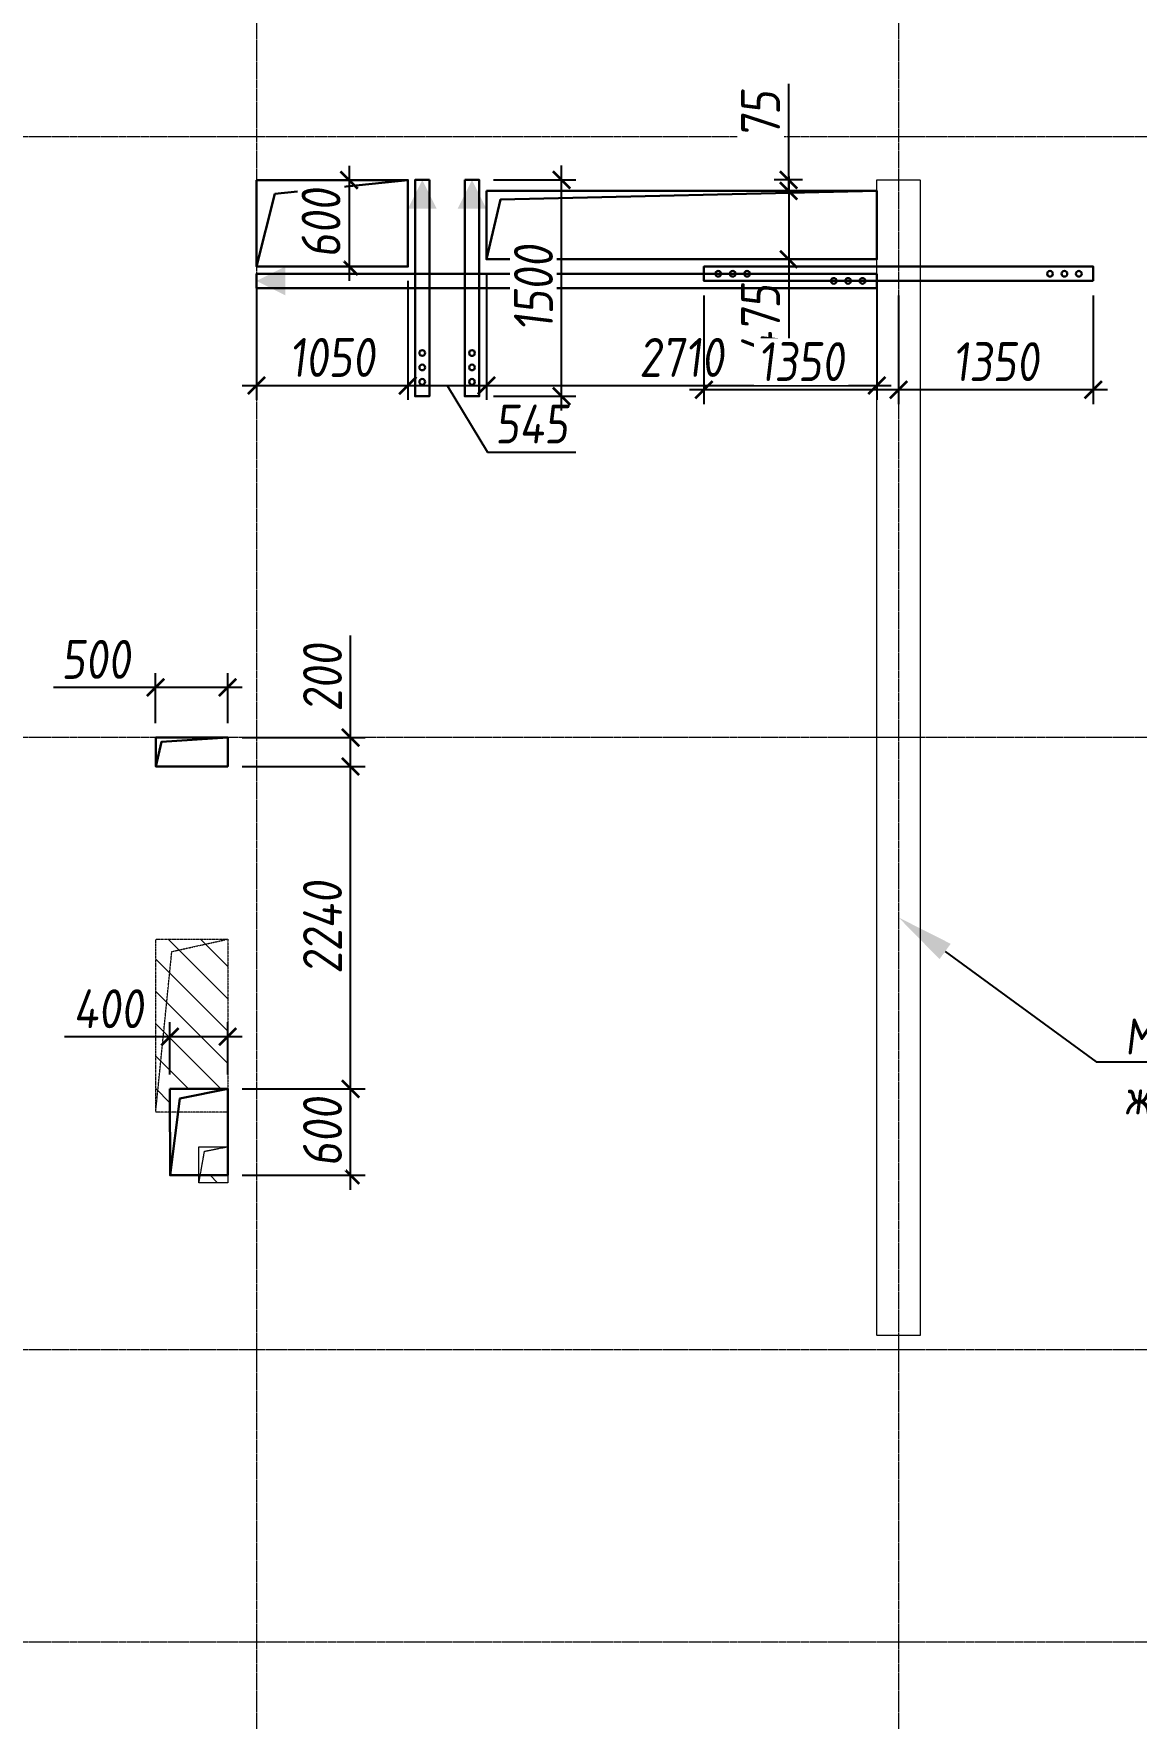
# Model space of a CAD drawing. Header units: millimetres. Extents: x -233751 to 529254, y -907864 to 285890.
# Drawn here: x 77646 to 85297, y 64188 to 75881 of the extents above; entities that cross this region are included whole.
import ezdxf
from ezdxf import colors
from ezdxf.entities.mleader import LeaderData, LeaderLine
from ezdxf.math import Vec2, Vec3

# ---------------------------------------------------------------- set-up
doc = ezdxf.new("R2010")
doc.units = ezdxf.units.MM
doc.linetypes.add('ADSK_Штриховая_ш2 п1', pattern=[3, 2, -1])
doc.linetypes.add('осевая', pattern=[2, 1.25, -0.25, 0.25, -0.25])
doc.layers.get('0').update_dxf_attribs({"lineweight": 30})
doc.layers.get('Defpoints').update_dxf_attribs({"lineweight": 0})
for name, color, linetype, lineweight in [('КР_БалкиЖБ', 7, 'ADSK_Штриховая_ш2 п1', 5), ('КР_Металл', 3, 'Continuous', 30), ('КР_Новые отверстия', 5, 'Continuous', 30), ('КР_Оси', 7, 'Continuous', 5), ('КР_Размеры отверстия', 7, 'Continuous', 5), ('КР_Размеры усиление', 1, 'Continuous', 5), ('КР_Сущ отверстия', 6, 'Continuous', 15), ('КР_Тонкая', 250, 'Continuous', 0)]:
    doc.layers.add(name, color=color, linetype=linetype, lineweight=lineweight)
doc.styles.add('ISOCPEUR', font='isocpeur.ttf', dxfattribs={"width": 0.85, "oblique": 7})
doc.dimstyles.new('R_100', dxfattribs={"dimtxt": 270, "dimasz": 120, "dimexe": 100, "dimexo": 100, "dimgap": 60, "dimtad": 1, "dimdec": 0, "dimrnd": 5, "dimzin": 0, "dimdsep": 46, "dimtxsty": 'ISOCPEUR', "dimblk": 'ARCHTICK', "dimcen": 0, "dimdle": 100, "dimclrd": 256, "dimclre": 256, "dimclrt": 256, "dimadec": 0, "dimazin": 0, "dimtfac": 2, "dimtdec": 0, "dimtmove": 0, "dimatfit": 3, "dimfxl": 1, "dimtvp": 3, "dimtfill": 1, "dimtolj": 1, "dimtzin": 0, "dimarcsym": 0})

# ---------------------------------------------------------------- blocks, each defined once
blk = doc.blocks.new('*U2033')
at = {"color": 0, "linetype": 'ByBlock', "lineweight": -2, "ltscale": 10}
blk.add_line((0, 0), (-74924, 0), dxfattribs=at)
blk = doc.blocks.new('*U2034')
at = {"color": 0, "linetype": 'ByBlock', "lineweight": -2, "ltscale": 10}
blk.add_line((0, 0), (-74924, 0), dxfattribs=at)
blk = doc.blocks.new('*U2035')
at = {"color": 0, "linetype": 'ByBlock', "lineweight": -2, "ltscale": 10}
blk.add_line((0, 0), (-74924, 0), dxfattribs=at)
blk = doc.blocks.new('*U2036')
at = {"color": 0, "linetype": 'ByBlock', "lineweight": -2, "ltscale": 10}
blk.add_line((0, 0), (-74924, 0), dxfattribs=at)
blk = doc.blocks.new('*U2047')
at = {"color": 0, "linetype": 'ByBlock', "lineweight": -2, "ltscale": 10}
blk.add_line((0, 0), (0, -34307), dxfattribs=at)
blk = doc.blocks.new('*U2048')
at = {"color": 0, "linetype": 'ByBlock', "lineweight": -2, "ltscale": 10}
blk.add_line((0, 0), (0, -34307), dxfattribs=at)
blk = doc.blocks.new('_ArchTick')
at = {"color": 0, "linetype": 'ByBlock', "const_width": 0.15}
blk.add_lwpolyline([(-0.5, -0.5), (0.5, 0.5)], dxfattribs=at)
blk = doc.blocks.new('*D919')
at = {"layer": 'Defpoints', "color": 0, "transparency": 16777216}
for p in [(79192, 74265), (80242, 74265), (80242, 73439)]:
    blk.add_point(p, dxfattribs=at)
at = {"layer": 'КР_Размеры отверстия', "lineweight": -2, "transparency": 16777216}
for p, q in [((79192, 74165), (79192, 73339)), ((80242, 74165), (80242, 73339)), ((79092, 73439), (80342, 73439))]:
    blk.add_line(p, q, dxfattribs=at)
at = {"layer": 'КР_Размеры отверстия', "lineweight": -2, "transparency": 16777216, "xscale": 120, "yscale": 120, "zscale": 120, "rotation": 180}
blk.add_blockref('_ArchTick', (79192, 73439), dxfattribs=at)
at = {"layer": 'КР_Размеры отверстия', "lineweight": -2, "transparency": 16777216, "xscale": 120, "yscale": 120, "zscale": 120}
blk.add_blockref('_ArchTick', (80242, 73439), dxfattribs=at)
at = {"layer": 'КР_Размеры отверстия', "transparency": 16777216, "insert": (79717, 73634), "char_height": 270, "attachment_point": 5, "style": 'ISOCPEUR', "bg_fill": 3, "box_fill_scale": 1.1, "bg_fill_color": 256, "bg_fill_true_color": 13158600, "bg_fill_transparency": 0}
blk.add_mtext('\\A1;1050', dxfattribs=at)
blk = doc.blocks.new('*D920')
at = {"layer": 'Defpoints', "color": 0, "transparency": 16777216}
for p in [(80242, 74265), (80787, 74315), (80787, 73439)]:
    blk.add_point(p, dxfattribs=at)
at = {"layer": 'КР_Размеры отверстия', "lineweight": -2, "transparency": 16777216}
for p, q in [((80242, 74165), (80242, 73339)), ((80787, 74215), (80787, 73339)), ((80142, 73439), (80887, 73439)), ((80515, 73439), (80795, 72977)), ((80795, 72977), (81407, 72977))]:
    blk.add_line(p, q, dxfattribs=at)
at = {"layer": 'КР_Размеры отверстия', "lineweight": -2, "transparency": 16777216, "xscale": 120, "yscale": 120, "zscale": 120, "rotation": 180}
blk.add_blockref('_ArchTick', (80242, 73439), dxfattribs=at)
at = {"layer": 'КР_Размеры отверстия', "transparency": 16777216, "insert": (81101, 73172), "char_height": 270, "attachment_point": 5, "style": 'ISOCPEUR', "bg_fill": 3, "box_fill_scale": 1.1, "bg_fill_color": 256, "bg_fill_true_color": 13158600, "bg_fill_transparency": 0}
blk.add_mtext('\\A1;545', dxfattribs=at)
at = {"layer": 'КР_Размеры отверстия', "lineweight": -2, "transparency": 16777216, "xscale": 120, "yscale": 120, "zscale": 120}
blk.add_blockref('_ArchTick', (80787, 73439), dxfattribs=at)
blk = doc.blocks.new('*D921')
at = {"layer": 'Defpoints', "color": 0, "transparency": 16777216}
for p in [(80787, 74315), (83497, 74315), (83497, 73439)]:
    blk.add_point(p, dxfattribs=at)
at = {"layer": 'КР_Размеры отверстия', "lineweight": -2, "transparency": 16777216}
for p, q in [((80787, 74215), (80787, 73339)), ((83497, 74215), (83497, 73339)), ((80687, 73439), (83597, 73439))]:
    blk.add_line(p, q, dxfattribs=at)
at = {"layer": 'КР_Размеры отверстия', "lineweight": -2, "transparency": 16777216, "xscale": 120, "yscale": 120, "zscale": 120, "rotation": 180}
blk.add_blockref('_ArchTick', (80787, 73439), dxfattribs=at)
at = {"layer": 'КР_Размеры отверстия', "lineweight": -2, "transparency": 16777216, "xscale": 120, "yscale": 120, "zscale": 120}
blk.add_blockref('_ArchTick', (83497, 73439), dxfattribs=at)
at = {"layer": 'КР_Размеры отверстия', "transparency": 16777216, "insert": (82142, 73634), "char_height": 270, "attachment_point": 5, "style": 'ISOCPEUR', "bg_fill": 3, "box_fill_scale": 1.1, "bg_fill_color": 256, "bg_fill_true_color": 13158600, "bg_fill_transparency": 0}
blk.add_mtext('\\A1;2710', dxfattribs=at)
blk = doc.blocks.new('*D952')
at = {"layer": 'Defpoints', "color": 0, "transparency": 16777216}
for p in [(78992, 68557), (78993, 67957)]:
    blk.add_point(p, dxfattribs=at)
at = {"layer": 'КР_Размеры отверстия', "lineweight": -2, "transparency": 16777216}
for p, q in [((79845, 67857), (79845, 68657)), ((79092, 68557), (79945, 68557)), ((79093, 67957), (79945, 67957))]:
    blk.add_line(p, q, dxfattribs=at)
at = {"layer": 'КР_Размеры отверстия', "lineweight": -2, "transparency": 16777216, "xscale": 120, "yscale": 120, "zscale": 120}
for p, rotation in [((79845, 68557), 90), ((79845, 67957), 270)]:
    blk.add_blockref('_ArchTick', p, dxfattribs=dict(at, rotation=rotation))
at = {"layer": 'КР_Размеры отверстия', "transparency": 16777216, "insert": (79650, 68257), "char_height": 270, "attachment_point": 5, "rotation": 90, "style": 'ISOCPEUR', "bg_fill": 3, "box_fill_scale": 1.1, "bg_fill_color": 256, "bg_fill_true_color": 13158600, "bg_fill_transparency": 0}
blk.add_mtext('\\A1;600', dxfattribs=at)
at = {"layer": 'Defpoints', "color": 0, "transparency": 16777216}
blk.add_point((79845, 68557), dxfattribs=at)
blk = doc.blocks.new('*D953')
at = {"layer": 'Defpoints', "color": 0, "transparency": 16777216}
for p in [(78992, 70795), (79845, 70795), (78992, 68557)]:
    blk.add_point(p, dxfattribs=at)
at = {"layer": 'КР_Размеры отверстия', "lineweight": -2, "transparency": 16777216}
for p, q in [((79845, 68457), (79845, 70895)), ((79092, 70795), (79945, 70795)), ((79092, 68557), (79945, 68557))]:
    blk.add_line(p, q, dxfattribs=at)
at = {"layer": 'КР_Размеры отверстия', "lineweight": -2, "transparency": 16777216, "xscale": 120, "yscale": 120, "zscale": 120}
for p, rotation in [((79845, 70795), 90), ((79845, 68557), 270)]:
    blk.add_blockref('_ArchTick', p, dxfattribs=dict(at, rotation=rotation))
at = {"layer": 'КР_Размеры отверстия', "transparency": 16777216, "insert": (79650, 69676), "char_height": 270, "attachment_point": 5, "rotation": 90, "style": 'ISOCPEUR', "bg_fill": 3, "box_fill_scale": 1.1, "bg_fill_color": 256, "bg_fill_true_color": 13158600, "bg_fill_transparency": 0}
blk.add_mtext('\\A1;2240', dxfattribs=at)
blk = doc.blocks.new('*D954')
at = {"layer": 'Defpoints', "color": 0, "transparency": 16777216}
for p in [(78992, 70996), (79845, 70996), (78992, 70795)]:
    blk.add_point(p, dxfattribs=at)
at = {"layer": 'КР_Размеры отверстия', "lineweight": -2, "transparency": 16777216}
for p, q in [((79845, 70996), (79845, 71705)), ((79092, 70996), (79945, 70996)), ((79845, 70695), (79845, 70996)), ((79092, 70795), (79945, 70795))]:
    blk.add_line(p, q, dxfattribs=at)
at = {"layer": 'КР_Размеры отверстия', "lineweight": -2, "transparency": 16777216, "xscale": 120, "yscale": 120, "zscale": 120}
for p, rotation in [((79845, 70996), 90), ((79845, 70795), 270)]:
    blk.add_blockref('_ArchTick', p, dxfattribs=dict(at, rotation=rotation))
at = {"layer": 'КР_Размеры отверстия', "transparency": 16777216, "insert": (79650, 71410), "char_height": 270, "attachment_point": 5, "rotation": 90, "style": 'ISOCPEUR', "bg_fill": 3, "box_fill_scale": 1.1, "bg_fill_color": 256, "bg_fill_true_color": 13158600, "bg_fill_transparency": 0}
blk.add_mtext('\\A1;200', dxfattribs=at)
blk = doc.blocks.new('*D967')
at = {"layer": 'Defpoints', "color": 0, "transparency": 16777216}
for p in [(82885, 74866), (83080, 74866), (82885, 74790)]:
    blk.add_point(p, dxfattribs=at)
at = {"layer": 'КР_Размеры отверстия', "lineweight": -2, "transparency": 16777216}
for p, q in [((82885, 74866), (82885, 75534)), ((82980, 74866), (82785, 74866)), ((82885, 74790), (82885, 74866)), ((82885, 74790), (82885, 74670))]:
    blk.add_line(p, q, dxfattribs=at)
at = {"layer": 'КР_Размеры отверстия', "lineweight": -2, "transparency": 16777216, "xscale": 120, "yscale": 120, "zscale": 120}
for p, rotation in [((82885, 74866), 270), ((82885, 74790), 90)]:
    blk.add_blockref('_ArchTick', p, dxfattribs=dict(at, rotation=rotation))
at = {"layer": 'КР_Размеры отверстия', "transparency": 16777216, "insert": (82690, 75320), "char_height": 270, "attachment_point": 5, "rotation": 90, "style": 'ISOCPEUR', "bg_fill": 3, "box_fill_scale": 1.1, "bg_fill_color": 256, "bg_fill_true_color": 13158600, "bg_fill_transparency": 0}
blk.add_mtext('\\A1;75', dxfattribs=at)
blk = doc.blocks.new('*D968')
at = {"layer": 'Defpoints', "color": 0, "transparency": 16777216}
for p in [(83080, 74790), (82885, 74315), (83080, 74315)]:
    blk.add_point(p, dxfattribs=at)
at = {"layer": 'КР_Размеры отверстия', "lineweight": -2, "transparency": 16777216}
for p, q in [((82885, 74890), (82885, 74315)), ((82980, 74790), (82785, 74790)), ((82980, 74315), (82785, 74315)), ((82885, 74315), (82885, 73583))]:
    blk.add_line(p, q, dxfattribs=at)
at = {"layer": 'КР_Размеры отверстия', "lineweight": -2, "transparency": 16777216, "xscale": 120, "yscale": 120, "zscale": 120}
for p, rotation in [((82885, 74790), 90), ((82885, 74315), 270)]:
    blk.add_blockref('_ArchTick', p, dxfattribs=dict(at, rotation=rotation))
at = {"layer": 'КР_Размеры отверстия', "transparency": 16777216, "insert": (82690, 73889), "char_height": 270, "attachment_point": 5, "rotation": 90, "style": 'ISOCPEUR', "bg_fill": 3, "box_fill_scale": 1.1, "bg_fill_color": 256, "bg_fill_true_color": 13158600, "bg_fill_transparency": 0}
blk.add_mtext('\\A1;475', dxfattribs=at)
blk = doc.blocks.new('*D969')
at = {"layer": 'КР_Размеры отверстия', "lineweight": -2, "transparency": 16777216}
blk.add_line((79835, 74965), (79835, 74165), dxfattribs=at)
at = {"layer": 'КР_Размеры отверстия', "lineweight": -2, "transparency": 16777216, "xscale": 120, "yscale": 120, "zscale": 120}
for p, rotation in [((79835, 74865), 90), ((79835, 74265), 270)]:
    blk.add_blockref('_ArchTick', p, dxfattribs=dict(at, rotation=rotation))
at = {"layer": 'КР_Размеры отверстия', "transparency": 16777216, "insert": (79640, 74565), "char_height": 270, "attachment_point": 5, "rotation": 90, "style": 'ISOCPEUR', "bg_fill": 3, "box_fill_scale": 1.1, "bg_fill_color": 256, "bg_fill_true_color": 13158600, "bg_fill_transparency": 0}
blk.add_mtext('\\A1;600', dxfattribs=at)
at = {"layer": 'Defpoints', "color": 0, "transparency": 16777216}
for p in [(79835, 74865), (79835, 74265), (79835, 74265)]:
    blk.add_point(p, dxfattribs=at)
blk = doc.blocks.new('*D979')
at = {"layer": 'Defpoints', "color": 0, "transparency": 16777216}
for p in [(78591, 68919), (78591, 68556), (78992, 68557)]:
    blk.add_point(p, dxfattribs=at)
at = {"layer": 'КР_Размеры отверстия', "lineweight": -2, "transparency": 16777216}
for p, q in [((78591, 68656), (78591, 69019)), ((78992, 68657), (78992, 69019)), ((78591, 68919), (77859, 68918)), ((79092, 68919), (78591, 68919))]:
    blk.add_line(p, q, dxfattribs=at)
at = {"layer": 'КР_Размеры отверстия', "lineweight": -2, "transparency": 16777216, "xscale": 120, "yscale": 120, "zscale": 120}
for p, rotation in [((78591, 68919), 180.0596954091963), ((78992, 68919), 0.05969540919629424)]:
    blk.add_blockref('_ArchTick', p, dxfattribs=dict(at, rotation=rotation))
at = {"layer": 'КР_Размеры отверстия', "transparency": 16777216, "insert": (78165, 69113), "char_height": 270, "attachment_point": 5, "rotation": 0.0597, "style": 'ISOCPEUR', "bg_fill": 3, "box_fill_scale": 1.1, "bg_fill_color": 256, "bg_fill_true_color": 13158600, "bg_fill_transparency": 0}
blk.add_mtext('\\A1;400', dxfattribs=at)
blk = doc.blocks.new('*D980')
at = {"layer": 'Defpoints', "color": 0, "transparency": 16777216}
for p in [(78492, 71343), (78492, 70996), (78992, 70996)]:
    blk.add_point(p, dxfattribs=at)
at = {"layer": 'КР_Размеры отверстия', "lineweight": -2, "transparency": 16777216}
for p, q in [((78492, 71343), (77783, 71343)), ((78492, 71096), (78492, 71443)), ((79092, 71343), (78492, 71343)), ((78992, 71096), (78992, 71443))]:
    blk.add_line(p, q, dxfattribs=at)
at = {"layer": 'КР_Размеры отверстия', "lineweight": -2, "transparency": 16777216, "xscale": 120, "yscale": 120, "zscale": 120, "rotation": 180}
blk.add_blockref('_ArchTick', (78492, 71343), dxfattribs=at)
at = {"layer": 'КР_Размеры отверстия', "lineweight": -2, "transparency": 16777216, "xscale": 120, "yscale": 120, "zscale": 120}
blk.add_blockref('_ArchTick', (78992, 71343), dxfattribs=at)
at = {"layer": 'КР_Размеры отверстия', "transparency": 16777216, "insert": (78078, 71538), "char_height": 270, "attachment_point": 5, "style": 'ISOCPEUR', "bg_fill": 3, "box_fill_scale": 1.1, "bg_fill_color": 256, "bg_fill_true_color": 13158600, "bg_fill_transparency": 0}
blk.add_mtext('\\A1;500', dxfattribs=at)
blk = doc.blocks.new('*D1285')
at = {"layer": 'Defpoints', "color": 0, "transparency": 16777216}
for p in [(83647, 74165), (84998, 74165), (83647, 73410)]:
    blk.add_point(p, dxfattribs=at)
at = {"layer": 'КР_Размеры усиление', "color": 3, "lineweight": -2, "transparency": 16777216}
for p, q in [((83647, 74065), (83647, 73310)), ((84998, 74065), (84998, 73310)), ((85098, 73410), (83547, 73410))]:
    blk.add_line(p, q, dxfattribs=at)
at = {"layer": 'КР_Размеры усиление', "color": 3, "lineweight": -2, "transparency": 16777216, "xscale": 120, "yscale": 120, "zscale": 120, "rotation": 180}
blk.add_blockref('_ArchTick', (83647, 73410), dxfattribs=at)
at = {"layer": 'КР_Размеры усиление', "color": 3, "lineweight": -2, "transparency": 16777216, "xscale": 120, "yscale": 120, "zscale": 120}
blk.add_blockref('_ArchTick', (84998, 73410), dxfattribs=at)
at = {"layer": 'КР_Размеры усиление', "color": 3, "transparency": 16777216, "insert": (84323, 73605), "char_height": 270, "attachment_point": 5, "style": 'ISOCPEUR', "bg_fill": 3, "box_fill_scale": 1.1, "bg_fill_color": 256, "bg_fill_true_color": 13158600, "bg_fill_transparency": 0}
blk.add_mtext('\\A1;1350', dxfattribs=at)
blk = doc.blocks.new('*D1286')
at = {"layer": 'Defpoints', "color": 0, "transparency": 16777216}
for p in [(80737, 74866), (81309, 74866), (80737, 73365)]:
    blk.add_point(p, dxfattribs=at)
at = {"layer": 'КР_Размеры усиление', "color": 3, "lineweight": -2, "transparency": 16777216}
for p, q in [((81309, 73265), (81309, 74966)), ((80837, 74866), (81409, 74866)), ((80837, 73365), (81409, 73365))]:
    blk.add_line(p, q, dxfattribs=at)
at = {"layer": 'КР_Размеры усиление', "color": 3, "lineweight": -2, "transparency": 16777216, "xscale": 120, "yscale": 120, "zscale": 120}
for p, rotation in [((81309, 74866), 90), ((81309, 73365), 270)]:
    blk.add_blockref('_ArchTick', p, dxfattribs=dict(at, rotation=rotation))
at = {"layer": 'КР_Размеры усиление', "color": 3, "transparency": 16777216, "insert": (81114, 74115), "char_height": 270, "attachment_point": 5, "rotation": 90, "style": 'ISOCPEUR', "bg_fill": 3, "box_fill_scale": 1.1, "bg_fill_color": 256, "bg_fill_true_color": 13158600, "bg_fill_transparency": 0}
blk.add_mtext('\\A1;1500', dxfattribs=at)
blk = doc.blocks.new('*D1293')
at = {"layer": 'Defpoints', "color": 0, "transparency": 16777216}
for p in [(82297, 74165), (83647, 74165), (82297, 73410)]:
    blk.add_point(p, dxfattribs=at)
at = {"layer": 'КР_Размеры усиление', "color": 3, "lineweight": -2, "transparency": 16777216}
for p, q in [((82297, 74065), (82297, 73310)), ((83647, 74065), (83647, 73310)), ((83747, 73410), (82197, 73410))]:
    blk.add_line(p, q, dxfattribs=at)
at = {"layer": 'КР_Размеры усиление', "color": 3, "lineweight": -2, "transparency": 16777216, "xscale": 120, "yscale": 120, "zscale": 120, "rotation": 180}
blk.add_blockref('_ArchTick', (82297, 73410), dxfattribs=at)
at = {"layer": 'КР_Размеры усиление', "color": 3, "lineweight": -2, "transparency": 16777216, "xscale": 120, "yscale": 120, "zscale": 120}
blk.add_blockref('_ArchTick', (83647, 73410), dxfattribs=at)
at = {"layer": 'КР_Размеры усиление', "color": 3, "transparency": 16777216, "insert": (82972, 73605), "char_height": 270, "attachment_point": 5, "style": 'ISOCPEUR', "bg_fill": 3, "box_fill_scale": 1.1, "bg_fill_color": 256, "bg_fill_true_color": 13158600, "bg_fill_transparency": 0}
blk.add_mtext('\\A1;1350', dxfattribs=at)
blk = doc.blocks.new('*D1294')
at = {"layer": 'Defpoints', "color": 0, "transparency": 16777216}
for p in [(82297, 74165), (83647, 74165), (82297, 73410)]:
    blk.add_point(p, dxfattribs=at)
at = {"layer": 'КР_Размеры усиление', "color": 3, "lineweight": -2, "transparency": 16777216}
for p, q in [((82297, 74065), (82297, 73310)), ((83647, 74065), (83647, 73310)), ((83747, 73410), (82197, 73410))]:
    blk.add_line(p, q, dxfattribs=at)
at = {"layer": 'КР_Размеры усиление', "color": 3, "lineweight": -2, "transparency": 16777216, "xscale": 120, "yscale": 120, "zscale": 120, "rotation": 180}
blk.add_blockref('_ArchTick', (82297, 73410), dxfattribs=at)
at = {"layer": 'КР_Размеры усиление', "color": 3, "lineweight": -2, "transparency": 16777216, "xscale": 120, "yscale": 120, "zscale": 120}
blk.add_blockref('_ArchTick', (83647, 73410), dxfattribs=at)
at = {"layer": 'КР_Размеры усиление', "color": 3, "transparency": 16777216, "insert": (82972, 73605), "char_height": 270, "attachment_point": 5, "style": 'ISOCPEUR', "bg_fill": 3, "box_fill_scale": 1.1, "bg_fill_color": 256, "bg_fill_true_color": 13158600, "bg_fill_transparency": 0}
blk.add_mtext('\\A1;1350', dxfattribs=at)

msp = doc.modelspace()

# ---------------------------------------------------------------- hatches: boundary and pattern name
at = {"layer": 'КР_Металл', "lineweight": 5}
h = msp.add_hatch(color=6, dxfattribs=at)
h.dxf.hatch_style = 1
h.paths.add_polyline_path([(80342.5, 74865.7), (80242.5, 74665.7), (80442.5, 74665.7)])
h = msp.add_hatch(color=6, dxfattribs=at)
h.dxf.hatch_style = 1
h.paths.add_polyline_path([(80687.5, 74865.7), (80587.5, 74665.7), (80787.5, 74665.7)])
at = {"layer": 'КР_Сущ отверстия'}
h = msp.add_hatch(dxfattribs=at)
h.set_pattern_fill('ANSI31', scale=50, angle=90)
h.paths.add_polyline_path([(78992.5, 69595.7), (78492.5, 69595.7), (78492.5, 68395.7), (78591.4, 68395.7), (78591.2, 68556.8), (78992.5, 68556.8)])
h = msp.add_hatch(dxfattribs=at)
h.set_pattern_fill('ANSI31', scale=50, angle=90)
h.paths.add_polyline_path([(78992.5, 67956.8), (78792.5, 67956.8), (78792.5, 67905.7), (78992.5, 67905.7)])

# ---------------------------------------------------------------- linework, layer by layer
at = {"layer": 'КР_БалкиЖБ', "ltscale": 2}
msp.add_lwpolyline([(83497.5, 66845.7), (83497.5, 74865.7), (83797.5, 74865.7), (83797.5, 66845.7)], close=True, dxfattribs=at)
at = {"layer": 'КР_Металл'}
for centre in [(84698.4, 74215.1), (84798.4, 74215.1), (84898.4, 74215.1)]:
    msp.add_circle(centre, 20, dxfattribs=at)
at = {"layer": 'КР_Новые отверстия'}
for points in [[(79192.5, 74865.1), (80242.5, 74865.1), (80242.5, 74265.1), (79192.5, 74265.1)], [(80787.5, 74790.1), (83497.5, 74790.1), (83497.5, 74315.1), (80787.5, 74315.1)], [(78492.5, 70995.7), (78992.5, 70995.7), (78992.5, 70795.4), (78492.5, 70795.4)], [(78591.2, 68556.8), (78992.5, 68556.8), (78993.1, 67956.8), (78591.8, 67956.8)]]:
    msp.add_lwpolyline(points, close=True, dxfattribs=at)
for points in [[(79192.5, 74265.1), (79320, 74768.6), (80242.5, 74865.1)], [(80787.5, 74315.1), (80886, 74731), (83497.5, 74790.1)], [(78492.5, 70795.4), (78532.7, 70965.5), (78992.5, 70995.7)], [(78591.8, 67956.8), (78660.5, 68489.9), (78992.5, 68556.8)]]:
    msp.add_lwpolyline(points, dxfattribs=at)
at = {"layer": 'КР_Сущ отверстия', "linetype": 'ADSK_Штриховая_ш2 п1'}
msp.add_lwpolyline([(78992.5, 68395.7), (78492.5, 68395.7), (78492.5, 69595.7), (78992.5, 69595.7)], close=True, dxfattribs=at)
msp.add_lwpolyline([(78492.5, 68395.7), (78604.5, 69510.1), (78992.5, 69595.7)], dxfattribs=at)
at = {"layer": 'КР_Сущ отверстия', "linetype": 'ADSK_Штриховая_ш2 п1', "ltscale": 0.3}
msp.add_lwpolyline([(78992.5, 67905.7), (78792.5, 67905.7), (78792.5, 68155.7), (78992.5, 68155.7)], close=True, dxfattribs=at)
msp.add_lwpolyline([(78792.5, 67905.7), (78831.4, 68123.9), (78992.5, 68155.7)], dxfattribs=at)

# ---------------------------------------------------------------- block references
at = {"layer": 'КР_Оси', "linetype": 'осевая'}
for name, p in [('*U2047', (79192.5, 87701.9)), ('*U2048', (83647.5, 87701.9)), ('*U2036', (129105.9, 75165.7)), ('*U2035', (129105.9, 70995.7)), ('*U2034', (129105.9, 66745.7)), ('*U2033', (129105.9, 64715.7))]:
    msp.add_blockref(name, p, dxfattribs=at)

# ---------------------------------------------------------------- leaders
at = {"layer": 'КР_Тонкая', "lineweight": 5}
ml = msp.add_multileader_mtext('Standard', dxfattribs=at)
ml.set_content('Монолитная\\Pж.б. балка', color=256, style='ISOCPEUR')
ml.set_leader_properties()
ml.build(insert=Vec2(0, 0))
ml.multileader.update_dxf_attribs({"has_dogleg": 0, "text_left_attachment_type": 6, "text_right_attachment_type": 6, "arrow_head_size": 400, "scale": 100})
ctx = ml.context
ctx.base_point, ctx.scale, ctx.char_height, ctx.arrow_head_size, ctx.landing_gap_size, ctx.plane_origin = Vec3(85018.9, 68745.4), 100, 250, 400, 200, Vec3(83647.5, 69746.7)
ctx.left_attachment, ctx.right_attachment = 6, 6
notes = []
notes.append((ctx, [(0, (1, 1, 0), (84218.9, 68745.4), (1, 0), 800, [(0, [(83647.5, 69746.7)], 0, [])])]))
ctx.mtext.insert, ctx.mtext.flow_direction = Vec3(85218.9, 69045.4), 5
for ctx, leaders in notes:
    for number, flags, end, landing, length, lines in leaders:
        leader = LeaderData()
        leader.index, (leader.has_last_leader_line, leader.has_dogleg_vector, leader.attachment_direction) = number, flags
        leader.last_leader_point, leader.dogleg_vector, leader.dogleg_length = Vec3(end), Vec3(landing), length
        for number, points, colour, breaks in lines:
            line = LeaderLine()
            line.index, line.vertices, line.color, line.breaks = number, Vec3.list(points), colors.encode_raw_color(colour), breaks
            leader.lines.append(line)
        ctx.leaders.append(leader)

# ---------------------------------------------------------------- next in the draw order: dimensions: what is measured, and where the dimension line sits
at = {"layer": 'КР_Размеры отверстия'}
for base, p1, p2, angle, picture, middle in [((82885, 74865.7), (82885, 74790.1), (83080, 74865.7), 90, '*D967', (82690, 75320)), ((79845.4, 68556.8), (78993.1, 67956.8), (78992.5, 68556.8), 270, '*D952', (79650.4, 68256.8))]:
    dim = msp.add_linear_dim(base=base, p1=p1, p2=p2, angle=angle, dimstyle='R_100', override={"dimpost": '\\X'}, dxfattribs=at)
    dim.commit()
    dim.dimension.update_dxf_attribs({"geometry": picture, "text_midpoint": middle})
dim = msp.add_linear_dim(base=(80242.5, 73438.7), p1=(79192.5, 74265.1), p2=(80242.5, 74265.1), dimstyle='R_100', override={"dimpost": '\\X'}, dxfattribs=at)
dim.commit()
dim.dimension.update_dxf_attribs({"geometry": '*D919', "text_midpoint": (79717.5, 73633.7)})

# ---------------------------------------------------------------- next in the draw order: wipeouts: each hides what was drawn before it
msp.add_wipeout([(78977.9, 74281.9), (78976.7, 74853.5), (76836.3, 74848.4), (76953, 74225.7)]).dxf.layer = 'КР_Тонкая'

# ---------------------------------------------------------------- next in the draw order: hatches: boundary and pattern name
at = {"layer": 'КР_Металл', "lineweight": 5}
h = msp.add_hatch(color=6, dxfattribs=at)
h.dxf.hatch_style = 1
h.paths.add_polyline_path([(79192.5, 74165.1), (79392.5, 74265.1), (79392.5, 74065.1)])

# ---------------------------------------------------------------- next in the draw order: dimensions: what is measured, and where the dimension line sits
at = {"layer": 'КР_Размеры отверстия'}
for base, p1, p2, angle, picture, middle in [((79834.5, 74265.1), (79834.5, 74865.1), (79834.5, 74265.1), 90, '*D969', (79639.5, 74565.1)), ((79845.4, 70795.4), (78992.5, 68556.8), (78992.5, 70795.4), 270, '*D953', (79650.4, 69676.1))]:
    dim = msp.add_linear_dim(base=base, p1=p1, p2=p2, angle=angle, dimstyle='R_100', override={"dimpost": '\\X'}, dxfattribs=at)
    dim.commit()
    dim.dimension.update_dxf_attribs({"geometry": picture, "text_midpoint": middle})
dim = msp.add_linear_dim(base=(80787.5, 73438.7), p1=(80242.5, 74265.1), p2=(80787.5, 74315.1), dimstyle='R_100', override={"dimpost": '\\X', "dimtmove": 1}, dxfattribs=at)
dim.commit()
dim.dimension.update_dxf_attribs({"geometry": '*D920', "text_midpoint": (80854.9, 72977.4), "dimtype": 160})

# ---------------------------------------------------------------- next in the draw order: linework, layer by layer
at = {"layer": 'КР_Металл'}
msp.add_lwpolyline([(80392.5, 74865.7), (80292.5, 74865.7), (80292.5, 73364.8), (80392.5, 73364.8)], close=True, dxfattribs=at)
for centre in [(80342.5, 73664.8), (80342.5, 73564.8), (80342.5, 73464.8)]:
    msp.add_circle(centre, 20, dxfattribs=at)

# ---------------------------------------------------------------- next in the draw order: dimensions: what is measured, and where the dimension line sits
at = {"layer": 'КР_Размеры отверстия'}
dim = msp.add_linear_dim(base=(83497.5, 73438.7), p1=(80787.5, 74315.1), p2=(83497.5, 74315.1), dimstyle='R_100', override={"dimpost": '\\X'}, dxfattribs=at)
dim.commit()
dim.dimension.update_dxf_attribs({"geometry": '*D921', "text_midpoint": (82142.5, 73633.7)})
dim = msp.add_linear_dim(base=(79845.4, 70995.7), p1=(78992.5, 70795.4), p2=(78992.5, 70995.7), angle=270, dimstyle='R_100', override={"dimpost": '\\X'}, dxfattribs=at)
dim.commit()
dim.dimension.update_dxf_attribs({"geometry": '*D954', "text_midpoint": (79650.4, 71410.3)})
dim = msp.add_aligned_dim(p1=(78992.5, 68556.8), p2=(78591.2, 68556.4), distance=-362.3, dimstyle='R_100', override={"dimpost": '\\X'}, dxfattribs=at)
dim.commit()
dim.dimension.update_dxf_attribs({"geometry": '*D979', "text_midpoint": (78164.6, 69113.3)})

# ---------------------------------------------------------------- next in the draw order: linework, layer by layer
at = {"layer": 'КР_Металл'}
msp.add_lwpolyline([(80637.5, 74865.7), (80737.5, 74865.7), (80737.5, 73364.7), (80637.5, 73364.7)], close=True, dxfattribs=at)
for centre in [(82396.5, 74215.1), (80687.5, 73664.7), (80687.5, 73564.7), (80687.5, 73464.7)]:
    msp.add_circle(centre, 20, dxfattribs=at)

# ---------------------------------------------------------------- next in the draw order: dimensions: what is measured, and where the dimension line sits
at = {"layer": 'КР_Размеры отверстия'}
dim = msp.add_linear_dim(base=(82885, 74315.1), p1=(83080, 74790.1), p2=(83080, 74315.1), angle=90, dimstyle='R_100', override={"dimpost": '\\X'}, dxfattribs=at)
dim.commit()
dim.dimension.update_dxf_attribs({"geometry": '*D968', "text_midpoint": (82690, 73889)})
dim = msp.add_linear_dim(base=(78492.5, 71343.3), p1=(78992.5, 70995.7), p2=(78492.5, 70995.7), dimstyle='R_100', override={"dimpost": '\\X'}, dxfattribs=at)
dim.commit()
dim.dimension.update_dxf_attribs({"geometry": '*D980', "text_midpoint": (78077.9, 71538.3)})

# ---------------------------------------------------------------- next in the draw order: linework, layer by layer
at = {"layer": 'КР_Металл'}
msp.add_lwpolyline([(84998.4, 74165.1), (84998.4, 74265.1), (82296.5, 74265.1), (82296.5, 74165.1)], close=True, dxfattribs=at)
at = {"layer": 'КР_Металл', "color": 1}
msp.add_lwpolyline([(83497.5, 74215.1), (83497.5, 74115.1), (79192.5, 74115.1), (79192.5, 74215.1)], close=True, dxfattribs=at)
at = {"layer": 'КР_Металл'}
for centre in [(82496.5, 74215.1), (82596.5, 74215.1)]:
    msp.add_circle(centre, 20, dxfattribs=at)

# ---------------------------------------------------------------- next in the draw order: dimensions: what is measured, and where the dimension line sits
at = {"layer": 'КР_Размеры усиление'}
for p1, p2, distance, picture, middle in [((80737.5, 73364.7), (80737.5, 74865.7), -571.4, '*D1286', (81113.9, 74115.2)), ((84998.4, 74165.1), (83647.5, 74165.1), 755.6, '*D1285', (84322.9, 73604.5))]:
    dim = msp.add_aligned_dim(p1=p1, p2=p2, distance=distance, dimstyle='R_100', override={"dimpost": '\\X', "dimclrd": 3, "dimclre": 3, "dimclrt": 3}, dxfattribs=at)
    dim.commit()
    dim.dimension.update_dxf_attribs({"geometry": picture, "text_midpoint": middle})

# ---------------------------------------------------------------- next in the draw order: dimensions: what is measured, and where the dimension line sits
dim = msp.add_linear_dim(base=(82296.5, 73409.5), p1=(83647.5, 74165.1), p2=(82296.5, 74165.1), dimstyle='R_100', override={"dimpost": '\\X', "dimclrd": 3, "dimclre": 3, "dimclrt": 3}, dxfattribs=at)
dim.commit()
dim.dimension.update_dxf_attribs({"geometry": '*D1293', "text_midpoint": (82972, 73604.5)})

# ---------------------------------------------------------------- next in the draw order: dimensions: what is measured, and where the dimension line sits
dim = msp.add_linear_dim(base=(82296.5, 73409.5), p1=(83647.5, 74165.1), p2=(82296.5, 74165.1), dimstyle='R_100', override={"dimpost": '\\X', "dimclrd": 3, "dimclre": 3, "dimclrt": 3}, dxfattribs=at)
dim.commit()
dim.dimension.update_dxf_attribs({"geometry": '*D1294', "text_midpoint": (82972, 73604.5)})

# ---------------------------------------------------------------- next in the draw order: linework, layer by layer
at = {"layer": 'КР_Металл', "color": 1}
for centre in [(83197.5, 74165.1), (83297.5, 74165.1), (83397.5, 74165.1)]:
    msp.add_circle(centre, 20, dxfattribs=at)

doc.saveas('drawing.dxf')
